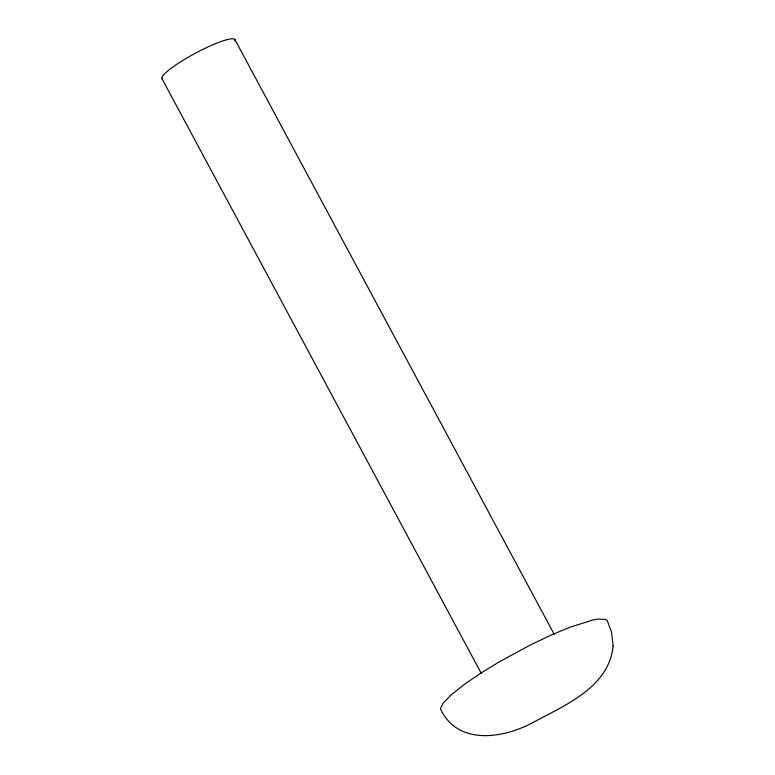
<?xml version="1.0" encoding="UTF-8"?>
<svg xmlns="http://www.w3.org/2000/svg" width="775" height="775" viewBox="0 0 775 775"><rect width="100%" height="100%" fill="white"/><g stroke="black" fill="none" stroke-linecap="round" stroke-linejoin="round"><path stroke-width="1.16" d="M234.854 39.486L554.144 634.183M162.091 78.895L481.382 673.591M162.711 79.36A41.385 6.733 -28.2 0 1 196.385 52.671A41.385 6.733 -28.2 0 1 234.893 41.056M613.122 645.953C609.092 686.776 566.234 704.649 534.692 721.583C505.029 738.255 457.899 746.548 440.413 708.718L443.377 702.857L451.408 694.662L464.002 684.635L480.374 673.417L499.488 661.705L530.652 644.829L551.19 635.064L570.012 627.217L592.517 620.087L598.009 619.109L605.411 619.351L607.212 620.572L611.504 631.983L613.122 645.953"/></g></svg>
